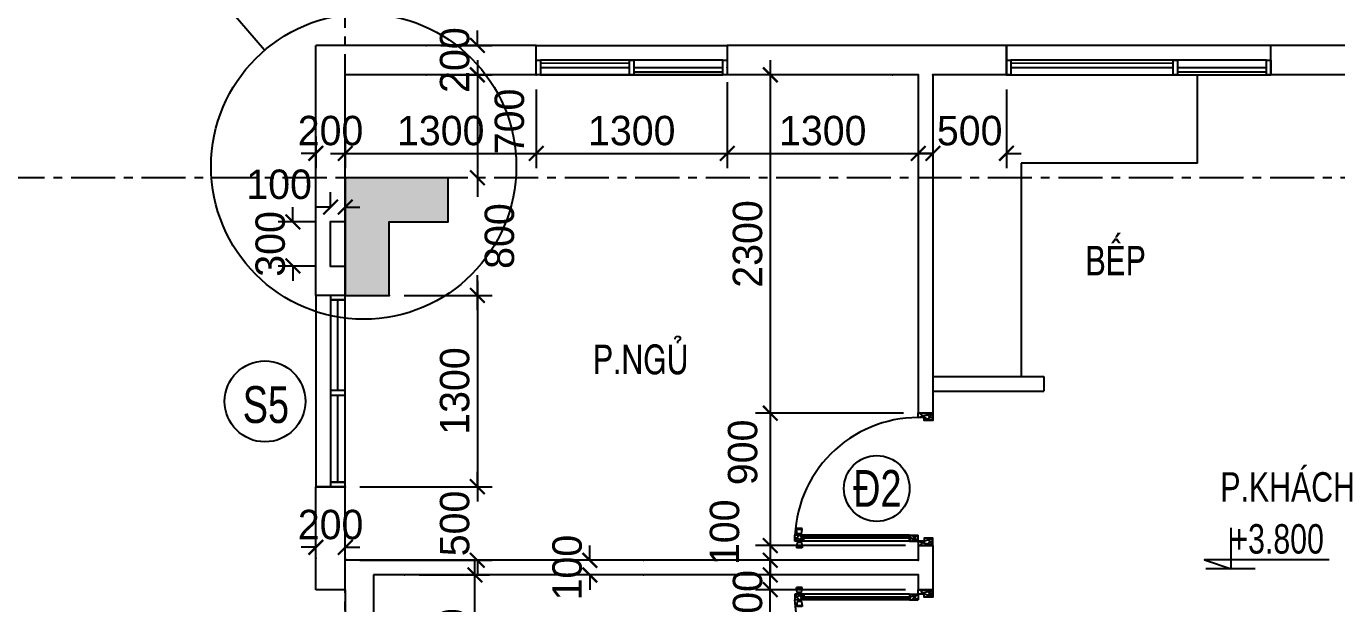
# Model space of a CAD drawing. Header units: inches. Extents: x -844707 to -690155, y -211546 to -175871.
# Drawn here: x -759552 to -750633, y -184509 to -180583 of the extents above; entities that cross this region are included whole.
import ezdxf

# ---------------------------------------------------------------- set-up
doc = ezdxf.new("R2010")
doc.units = ezdxf.units.IN
doc.header["$LTSCALE"] = 48
doc.header["$MEASUREMENT"] = 0
doc.linetypes.add('CENTER', pattern=[2, 1.25, -0.25, 0.25, -0.25])
for name, color, linetype in [('DWGSHARE.com-COT-DWGSHARE.com', 2, 'Continuous'), ('DWGSHARE.com-CUA-DWGSHARE.com', 231, 'Continuous'), ('DWGSHARE.com-DIM-DWGSHARE.com', 251, 'Continuous'), ('DWGSHARE.com-kinh-DWGSHARE.com', 154, 'Continuous'), ('DWGSHARE.com-LAYER1-DWGSHARE.com', 150, 'Continuous'), ('DWGSHARE.com-NET-DWGSHARE.com', 245, 'Continuous'), ('DWGSHARE.com-text-DWGSHARE.com', 3, 'Continuous'), ('DWGSHARE.com-truc-DWGSHARE.com', 250, 'CENTER'), ('DWGSHARE.com-TUONG-DWGSHARE.com', 7, 'Continuous')]:
    doc.layers.add(name, color=color, linetype=linetype)
doc.layers.add('DWGSHARE.com-DefPoints-DWGSHARE.com', color=7, linetype='Continuous', plot=False)
doc.styles.add('KTEN', font='', dxfattribs={"width": 0.9})
doc.styles.add('VNI-AVO', font='')
doc.styles.get('KTEN').set_extended_font_data('VNI-Helve-Condense')
doc.styles.get('VNI-AVO').set_extended_font_data('VNI-Avo')
doc.dimstyles.new('tl1-100', dxfattribs={"dimtxt": 200, "dimasz": 100, "dimexe": 100, "dimexo": 100, "dimgap": 50, "dimtad": 1, "dimdec": 0, "dimzin": 0, "dimdsep": 46, "dimtxsty": 'VNI-AVO', "dimblk": 'ARCHTICK', "dimcen": 1, "dimdle": 100, "dimclrd": 256, "dimclre": 256, "dimclrt": 2, "dimadec": 0, "dimazin": 0, "dimtfac": 1, "dimtdec": 0, "dimtix": 1, "dimtofl": 0, "dimtmove": 2, "dimatfit": 3, "dimldrblk": 'ARCHTICK', "dimfxl": 1, "dimtolj": 2, "dimtzin": 0, "dimarcsym": 0})

# ---------------------------------------------------------------- blocks, each defined once
blk = doc.blocks.new('D-01-900')
at = {"color": 1}
for p, q in [((-15, 889), (-15, 929)), ((-10, 929), (-15, 929)), ((20, 924), (-10, 929)), ((-10, 889), (-10, 929)), ((20, 894), (-10, 889)), ((20, 894), (20, 924)), ((30, 919), (20, 919)), ((30, 899), (20, 899)), ((30, 879), (54.1, 939)), ((30, 879), (70, 901.6)), ((70, 919), (80, 919)), ((70, 899), (80, 899)), ((80, 924), (110, 929)), ((80, 894), (80, 924)), ((80, 894), (110, 889)), ((110, 889), (110, 929)), ((110, 929), (115, 929)), ((115, 889), (115, 929)), ((-10, 889), (-15, 889)), ((110, 889), (115, 889)), ((30, 100), (0, 0)), ((30, 100), (54.1, 160)), ((30, 100), (70, 142.5)), ((870, 100), (900, 0)), ((0, 0), (50, 40.7)), ((900, 0), (850, 40.7))]:
    blk.add_line(p, q, dxfattribs=at)
at = {"color": 3}
for p, q in [((30, 939), (70, 939)), ((30, 879), (30, 939)), ((70, 879), (70, 939)), ((30, 879), (70, 879)), ((30, 160), (70, 160)), ((30, 160), (30, 100)), ((30, 100), (70, 100)), ((70, 160), (70, 100))]:
    blk.add_line(p, q, dxfattribs=at)
for p, q in [((30, 160), (30, 879)), ((50, 160), (50, 879)), ((60, 160), (60, 879)), ((70, 160), (70, 879))]:
    blk.add_line(p, q)
for points in [[(30, 60), (30, 100), (0, 100), (0, 0), (50, 0), (50, 60)], [(870, 60), (870, 100), (900, 100), (900, 0), (850, 0), (850, 60)]]:
    blk.add_lwpolyline(points, close=True, dxfattribs=at)
at = {"color": 1}
for centre, radius, start, end in [((34.1, 886.5), 42, 31.3101, 95.62688), ((39.4, 876.5), 24.2, 6.04182, 112.89369), ((30, 100), 840, 357.2706, 87.2706), ((50, 121.4), 34.3, 54.32716, 125.75666), ((24.1, 100.8), 39.4, 358.8582, 81.3705), ((-53.7, 7.7), 96.3, 355.39216, 56.0902), ((-12.7, 4.4), 41, 353.86117, 71.95721), ((953.7, 7.7), 96.3, 123.9098, 184.60784), ((912.7, 4.4), 41, 108.04279, 186.13883)]:
    blk.add_arc(centre, radius, start, end, dxfattribs=at)
blk = doc.blocks.new('_ArchTick')
at = {"color": 0, "linetype": 'ByBlock', "const_width": 0.15}
blk.add_lwpolyline([(-0.5, -0.5), (0.5, 0.5)], dxfattribs=at)
blk = doc.blocks.new('*D615')
at = {"layer": 'DWGSHARE.com-DefPoints-DWGSHARE.com', "color": 0, "transparency": 16777216}
for p in [(-756830.9, -180713.1), (-756830.9, -180913.1), (-756481.8, -180913.1)]:
    blk.add_point(p, dxfattribs=at)
at = {"layer": 'DWGSHARE.com-DIM-DWGSHARE.com', "lineweight": -2, "transparency": 16777216}
for p, q in [((-756481.8, -180713.1), (-756481.8, -180613.1)), ((-756730.9, -180713.1), (-756381.8, -180713.1)), ((-756730.9, -180913.1), (-756381.8, -180913.1)), ((-756481.8, -180913.1), (-756481.8, -181013.1))]:
    blk.add_line(p, q, dxfattribs=at)
at = {"layer": 'DWGSHARE.com-DIM-DWGSHARE.com', "lineweight": -2, "transparency": 16777216, "xscale": 100, "yscale": 100, "zscale": 100}
for p, rotation in [((-756481.8, -180713.1), 270), ((-756481.8, -180913.1), 90)]:
    blk.add_blockref('_ArchTick', p, dxfattribs=dict(at, rotation=rotation))
at = {"layer": 'DWGSHARE.com-DIM-DWGSHARE.com', "color": 2, "transparency": 16777216, "insert": (-756635.3, -180813.1), "char_height": 200, "attachment_point": 5, "rotation": 90, "style": 'VNI-AVO'}
blk.add_mtext('\\A2;200', dxfattribs=at)
blk = doc.blocks.new('*D616')
at = {"layer": 'DWGSHARE.com-DefPoints-DWGSHARE.com', "color": 0, "transparency": 16777216}
for p in [(-756830.9, -180913.1), (-756481.8, -181612.8), (-756481.8, -181612.8)]:
    blk.add_point(p, dxfattribs=at)
at = {"layer": 'DWGSHARE.com-DIM-DWGSHARE.com', "lineweight": -2, "transparency": 16777216}
for p, q in [((-756481.8, -180813.1), (-756481.8, -181712.8)), ((-756730.9, -180913.1), (-756381.8, -180913.1))]:
    blk.add_line(p, q, dxfattribs=at)
at = {"layer": 'DWGSHARE.com-DIM-DWGSHARE.com', "lineweight": -2, "transparency": 16777216, "xscale": 100, "yscale": 100, "zscale": 100}
for p, rotation in [((-756481.8, -180913.1), 90), ((-756481.8, -181612.8), 270)]:
    blk.add_blockref('_ArchTick', p, dxfattribs=dict(at, rotation=rotation))
at = {"layer": 'DWGSHARE.com-DIM-DWGSHARE.com', "color": 2, "transparency": 16777216, "insert": (-756262.6, -181230.1), "char_height": 200, "attachment_point": 5, "rotation": 90, "style": 'VNI-AVO'}
blk.add_mtext('\\A2;700', dxfattribs=at)
blk = doc.blocks.new('*D617')
at = {"layer": 'DWGSHARE.com-DefPoints-DWGSHARE.com', "color": 0, "transparency": 16777216}
for p in [(-756481.8, -181612.8), (-757080.8, -182412.8), (-756481.8, -182412.8)]:
    blk.add_point(p, dxfattribs=at)
at = {"layer": 'DWGSHARE.com-DIM-DWGSHARE.com', "lineweight": -2, "transparency": 16777216}
for p, q in [((-756481.8, -181512.8), (-756481.8, -181743.6)), ((-756481.8, -182512.8), (-756481.8, -182275)), ((-756980.8, -182412.8), (-756381.8, -182412.8))]:
    blk.add_line(p, q, dxfattribs=at)
at = {"layer": 'DWGSHARE.com-DIM-DWGSHARE.com', "lineweight": -2, "transparency": 16777216, "xscale": 100, "yscale": 100, "zscale": 100}
for p, rotation in [((-756481.8, -181612.8), 90), ((-756481.8, -182412.8), 270)]:
    blk.add_blockref('_ArchTick', p, dxfattribs=dict(at, rotation=rotation))
at = {"layer": 'DWGSHARE.com-DIM-DWGSHARE.com', "color": 2, "transparency": 16777216, "insert": (-756330.5, -182009.3), "char_height": 200, "attachment_point": 5, "rotation": 90, "style": 'VNI-AVO'}
blk.add_mtext('\\A2;800', dxfattribs=at)
blk = doc.blocks.new('*D618')
at = {"layer": 'DWGSHARE.com-DefPoints-DWGSHARE.com', "color": 0, "transparency": 16777216}
for p in [(-757080.8, -182412.8), (-757380.8, -183712.8), (-756481.8, -183712.8)]:
    blk.add_point(p, dxfattribs=at)
at = {"layer": 'DWGSHARE.com-DIM-DWGSHARE.com', "lineweight": -2, "transparency": 16777216}
for p, q in [((-756481.8, -182312.8), (-756481.8, -183812.8)), ((-756980.8, -182412.8), (-756381.8, -182412.8)), ((-757280.8, -183712.8), (-756381.8, -183712.8))]:
    blk.add_line(p, q, dxfattribs=at)
at = {"layer": 'DWGSHARE.com-DIM-DWGSHARE.com', "lineweight": -2, "transparency": 16777216, "xscale": 100, "yscale": 100, "zscale": 100}
for p, rotation in [((-756481.8, -182412.8), 90), ((-756481.8, -183712.8), 270)]:
    blk.add_blockref('_ArchTick', p, dxfattribs=dict(at, rotation=rotation))
at = {"layer": 'DWGSHARE.com-DIM-DWGSHARE.com', "color": 2, "transparency": 16777216, "insert": (-756635.3, -183062.8), "char_height": 200, "attachment_point": 5, "rotation": 90, "style": 'VNI-AVO'}
blk.add_mtext('\\A2;1300', dxfattribs=at)
blk = doc.blocks.new('*D619')
at = {"layer": 'DWGSHARE.com-DefPoints-DWGSHARE.com', "color": 0, "transparency": 16777216}
for p in [(-757380.8, -183712.8), (-757380.8, -184213.1), (-756481.8, -184213.1)]:
    blk.add_point(p, dxfattribs=at)
at = {"layer": 'DWGSHARE.com-DIM-DWGSHARE.com', "lineweight": -2, "transparency": 16777216}
for p, q in [((-756481.8, -183712.8), (-756481.8, -183612.8)), ((-757280.8, -183712.8), (-756381.8, -183712.8)), ((-757280.8, -184213.1), (-756381.8, -184213.1)), ((-756481.8, -184213.1), (-756481.8, -184313.1))]:
    blk.add_line(p, q, dxfattribs=at)
at = {"layer": 'DWGSHARE.com-DIM-DWGSHARE.com', "lineweight": -2, "transparency": 16777216, "xscale": 100, "yscale": 100, "zscale": 100}
for p, rotation in [((-756481.8, -183712.8), 270), ((-756481.8, -184213.1), 90)]:
    blk.add_blockref('_ArchTick', p, dxfattribs=dict(at, rotation=rotation))
at = {"layer": 'DWGSHARE.com-DIM-DWGSHARE.com', "color": 2, "transparency": 16777216, "insert": (-756635.3, -183963), "char_height": 200, "attachment_point": 5, "rotation": 90, "style": 'VNI-AVO'}
blk.add_mtext('\\A2;500', dxfattribs=at)
blk = doc.blocks.new('*D620')
at = {"layer": 'DWGSHARE.com-DefPoints-DWGSHARE.com', "color": 0, "transparency": 16777216}
for p in [(-757580.8, -181231.8), (-757380.8, -181231.8), (-757380.8, -181447)]:
    blk.add_point(p, dxfattribs=at)
at = {"layer": 'DWGSHARE.com-DIM-DWGSHARE.com', "lineweight": -2, "transparency": 16777216}
for p, q in [((-757580.8, -181331.8), (-757580.8, -181547)), ((-757380.8, -181331.8), (-757380.8, -181547)), ((-757580.8, -181447), (-757680.8, -181447)), ((-757380.8, -181447), (-757280.8, -181447))]:
    blk.add_line(p, q, dxfattribs=at)
at = {"layer": 'DWGSHARE.com-DIM-DWGSHARE.com', "lineweight": -2, "transparency": 16777216, "xscale": 100, "yscale": 100, "zscale": 100}
blk.add_blockref('_ArchTick', (-757580.8, -181447), dxfattribs=at)
at = {"layer": 'DWGSHARE.com-DIM-DWGSHARE.com', "lineweight": -2, "transparency": 16777216, "xscale": 100, "yscale": 100, "zscale": 100, "rotation": 180}
blk.add_blockref('_ArchTick', (-757380.8, -181447), dxfattribs=at)
at = {"layer": 'DWGSHARE.com-DIM-DWGSHARE.com', "color": 2, "transparency": 16777216, "insert": (-757480.8, -181293.5), "char_height": 200, "attachment_point": 5, "style": 'VNI-AVO'}
blk.add_mtext('\\A2;200', dxfattribs=at)
blk = doc.blocks.new('*D621')
at = {"layer": 'DWGSHARE.com-DefPoints-DWGSHARE.com', "color": 0, "transparency": 16777216}
for p in [(-756081, -180913.1), (-757380.8, -181231.8), (-756081, -181447)]:
    blk.add_point(p, dxfattribs=at)
at = {"layer": 'DWGSHARE.com-DIM-DWGSHARE.com', "lineweight": -2, "transparency": 16777216}
for p, q in [((-756081, -181013.1), (-756081, -181547)), ((-757380.8, -181331.8), (-757380.8, -181547)), ((-757480.8, -181447), (-755981, -181447))]:
    blk.add_line(p, q, dxfattribs=at)
at = {"layer": 'DWGSHARE.com-DIM-DWGSHARE.com', "lineweight": -2, "transparency": 16777216, "xscale": 100, "yscale": 100, "zscale": 100, "rotation": 180}
blk.add_blockref('_ArchTick', (-757380.8, -181447), dxfattribs=at)
at = {"layer": 'DWGSHARE.com-DIM-DWGSHARE.com', "lineweight": -2, "transparency": 16777216, "xscale": 100, "yscale": 100, "zscale": 100}
blk.add_blockref('_ArchTick', (-756081, -181447), dxfattribs=at)
at = {"layer": 'DWGSHARE.com-DIM-DWGSHARE.com', "color": 2, "transparency": 16777216, "insert": (-756730.9, -181293.5), "char_height": 200, "attachment_point": 5, "style": 'VNI-AVO'}
blk.add_mtext('\\A2;1300', dxfattribs=at)
blk = doc.blocks.new('*D622')
at = {"layer": 'DWGSHARE.com-DefPoints-DWGSHARE.com', "color": 0, "transparency": 16777216}
for p in [(-754781, -180862.9), (-756081, -180913.1), (-754781, -181447)]:
    blk.add_point(p, dxfattribs=at)
at = {"layer": 'DWGSHARE.com-DIM-DWGSHARE.com', "lineweight": -2, "transparency": 16777216}
for p, q in [((-754781, -180962.9), (-754781, -181547)), ((-756081, -181013.1), (-756081, -181547)), ((-756181, -181447), (-754681, -181447))]:
    blk.add_line(p, q, dxfattribs=at)
at = {"layer": 'DWGSHARE.com-DIM-DWGSHARE.com', "lineweight": -2, "transparency": 16777216, "xscale": 100, "yscale": 100, "zscale": 100, "rotation": 180}
blk.add_blockref('_ArchTick', (-756081, -181447), dxfattribs=at)
at = {"layer": 'DWGSHARE.com-DIM-DWGSHARE.com', "lineweight": -2, "transparency": 16777216, "xscale": 100, "yscale": 100, "zscale": 100}
blk.add_blockref('_ArchTick', (-754781, -181447), dxfattribs=at)
at = {"layer": 'DWGSHARE.com-DIM-DWGSHARE.com', "color": 2, "transparency": 16777216, "insert": (-755431, -181293.5), "char_height": 200, "attachment_point": 5, "style": 'VNI-AVO'}
blk.add_mtext('\\A2;1300', dxfattribs=at)
blk = doc.blocks.new('*D623')
at = {"layer": 'DWGSHARE.com-DefPoints-DWGSHARE.com', "color": 0, "transparency": 16777216}
for p in [(-754781, -180862.9), (-753481.3, -180913.1), (-753481.3, -181447)]:
    blk.add_point(p, dxfattribs=at)
at = {"layer": 'DWGSHARE.com-DIM-DWGSHARE.com', "lineweight": -2, "transparency": 16777216}
for p, q in [((-754781, -180962.9), (-754781, -181547)), ((-753481.3, -181013.1), (-753481.3, -181547)), ((-754881, -181447), (-753381.3, -181447))]:
    blk.add_line(p, q, dxfattribs=at)
at = {"layer": 'DWGSHARE.com-DIM-DWGSHARE.com', "lineweight": -2, "transparency": 16777216, "xscale": 100, "yscale": 100, "zscale": 100, "rotation": 180}
blk.add_blockref('_ArchTick', (-754781, -181447), dxfattribs=at)
at = {"layer": 'DWGSHARE.com-DIM-DWGSHARE.com', "lineweight": -2, "transparency": 16777216, "xscale": 100, "yscale": 100, "zscale": 100}
blk.add_blockref('_ArchTick', (-753481.3, -181447), dxfattribs=at)
at = {"layer": 'DWGSHARE.com-DIM-DWGSHARE.com', "color": 2, "transparency": 16777216, "insert": (-754131.1, -181293.5), "char_height": 200, "attachment_point": 5, "style": 'VNI-AVO'}
blk.add_mtext('\\A2;1300', dxfattribs=at)
blk = doc.blocks.new('*D624')
at = {"layer": 'DWGSHARE.com-DefPoints-DWGSHARE.com', "color": 0, "transparency": 16777216}
for p in [(-753656.8, -180913.1), (-754488.3, -183213.1), (-753481.3, -183213.1)]:
    blk.add_point(p, dxfattribs=at)
at = {"layer": 'DWGSHARE.com-DIM-DWGSHARE.com', "lineweight": -2, "transparency": 16777216}
for p, q in [((-754488.3, -180813.1), (-754488.3, -183313.1)), ((-753756.8, -180913.1), (-754588.3, -180913.1)), ((-753581.3, -183213.1), (-754588.3, -183213.1))]:
    blk.add_line(p, q, dxfattribs=at)
at = {"layer": 'DWGSHARE.com-DIM-DWGSHARE.com', "lineweight": -2, "transparency": 16777216, "xscale": 100, "yscale": 100, "zscale": 100}
for p, rotation in [((-754488.3, -180913.1), 90), ((-754488.3, -183213.1), 270)]:
    blk.add_blockref('_ArchTick', p, dxfattribs=dict(at, rotation=rotation))
at = {"layer": 'DWGSHARE.com-DIM-DWGSHARE.com', "color": 2, "transparency": 16777216, "insert": (-754641.8, -182063.1), "char_height": 200, "attachment_point": 5, "rotation": 90, "style": 'VNI-AVO'}
blk.add_mtext('\\A2;2300', dxfattribs=at)
blk = doc.blocks.new('*D625')
at = {"layer": 'DWGSHARE.com-DefPoints-DWGSHARE.com', "color": 0, "transparency": 16777216}
for p in [(-753481.3, -183213.1), (-754488.3, -184113.1), (-753468.9, -184113.1)]:
    blk.add_point(p, dxfattribs=at)
at = {"layer": 'DWGSHARE.com-DIM-DWGSHARE.com', "lineweight": -2, "transparency": 16777216}
for p, q in [((-754488.3, -183113.1), (-754488.3, -184213.1)), ((-753581.3, -183213.1), (-754588.3, -183213.1)), ((-753568.9, -184113.1), (-754588.3, -184113.1))]:
    blk.add_line(p, q, dxfattribs=at)
at = {"layer": 'DWGSHARE.com-DIM-DWGSHARE.com', "lineweight": -2, "transparency": 16777216, "xscale": 100, "yscale": 100, "zscale": 100}
for p, rotation in [((-754488.3, -183213.1), 90), ((-754488.3, -184113.1), 270)]:
    blk.add_blockref('_ArchTick', p, dxfattribs=dict(at, rotation=rotation))
at = {"layer": 'DWGSHARE.com-DIM-DWGSHARE.com', "color": 2, "transparency": 16777216, "insert": (-754675.2, -183479.7), "char_height": 200, "attachment_point": 5, "rotation": 90, "style": 'VNI-AVO'}
blk.add_mtext('\\A2;900', dxfattribs=at)
blk = doc.blocks.new('*D626')
at = {"layer": 'DWGSHARE.com-DefPoints-DWGSHARE.com', "color": 0, "transparency": 16777216}
for p in [(-753468.9, -184113.1), (-754488.3, -184213.1), (-753481.3, -184213.1)]:
    blk.add_point(p, dxfattribs=at)
at = {"layer": 'DWGSHARE.com-DIM-DWGSHARE.com', "lineweight": -2, "transparency": 16777216}
for p, q in [((-754488.3, -184013.1), (-754488.3, -184313.1)), ((-753568.9, -184113.1), (-754588.3, -184113.1)), ((-753581.3, -184213.1), (-754588.3, -184213.1))]:
    blk.add_line(p, q, dxfattribs=at)
at = {"layer": 'DWGSHARE.com-DIM-DWGSHARE.com', "lineweight": -2, "transparency": 16777216, "xscale": 100, "yscale": 100, "zscale": 100}
for p, rotation in [((-754488.3, -184113.1), 90), ((-754488.3, -184213.1), 270)]:
    blk.add_blockref('_ArchTick', p, dxfattribs=dict(at, rotation=rotation))
at = {"layer": 'DWGSHARE.com-DIM-DWGSHARE.com', "color": 2, "transparency": 16777216, "insert": (-754798.5, -184022.8), "char_height": 200, "attachment_point": 5, "rotation": 90, "style": 'VNI-AVO'}
blk.add_mtext('\\A2;100', dxfattribs=at)
blk = doc.blocks.new('*D627')
at = {"layer": 'DWGSHARE.com-DefPoints-DWGSHARE.com', "color": 0, "transparency": 16777216}
for p in [(-756977.8, -184313.1), (-756498.3, -184313.1), (-756977.8, -185213.2)]:
    blk.add_point(p, dxfattribs=at)
at = {"layer": 'DWGSHARE.com-DIM-DWGSHARE.com', "lineweight": -2, "transparency": 16777216}
for p, q in [((-756498.3, -185313.2), (-756498.3, -184213.1)), ((-756877.8, -184313.1), (-756398.3, -184313.1)), ((-756877.8, -185213.2), (-756398.3, -185213.2))]:
    blk.add_line(p, q, dxfattribs=at)
at = {"layer": 'DWGSHARE.com-DIM-DWGSHARE.com', "lineweight": -2, "transparency": 16777216, "xscale": 100, "yscale": 100, "zscale": 100}
for p, rotation in [((-756498.3, -184313.1), 90), ((-756498.3, -185213.2), 270)]:
    blk.add_blockref('_ArchTick', p, dxfattribs=dict(at, rotation=rotation))
at = {"layer": 'DWGSHARE.com-DIM-DWGSHARE.com', "color": 2, "transparency": 16777216, "insert": (-756651.8, -184763.2), "char_height": 200, "attachment_point": 5, "rotation": 90, "style": 'VNI-AVO'}
blk.add_mtext('\\A2;900', dxfattribs=at)
blk = doc.blocks.new('*D628')
at = {"layer": 'DWGSHARE.com-DefPoints-DWGSHARE.com', "color": 0, "transparency": 16777216}
for p in [(-753381, -180913.1), (-752881, -180913.1), (-752881, -181447)]:
    blk.add_point(p, dxfattribs=at)
at = {"layer": 'DWGSHARE.com-DIM-DWGSHARE.com', "lineweight": -2, "transparency": 16777216}
for p, q in [((-753381, -181013.1), (-753381, -181547)), ((-752881, -181013.1), (-752881, -181547)), ((-753381, -181447), (-753481, -181447)), ((-752881, -181447), (-752781, -181447))]:
    blk.add_line(p, q, dxfattribs=at)
at = {"layer": 'DWGSHARE.com-DIM-DWGSHARE.com', "lineweight": -2, "transparency": 16777216, "xscale": 100, "yscale": 100, "zscale": 100}
blk.add_blockref('_ArchTick', (-753381, -181447), dxfattribs=at)
at = {"layer": 'DWGSHARE.com-DIM-DWGSHARE.com', "lineweight": -2, "transparency": 16777216, "xscale": 100, "yscale": 100, "zscale": 100, "rotation": 180}
blk.add_blockref('_ArchTick', (-752881, -181447), dxfattribs=at)
at = {"layer": 'DWGSHARE.com-DIM-DWGSHARE.com', "color": 2, "transparency": 16777216, "insert": (-753131, -181293.5), "char_height": 200, "attachment_point": 5, "style": 'VNI-AVO'}
blk.add_mtext('\\A2;500', dxfattribs=at)
blk = doc.blocks.new('*D635')
at = {"layer": 'DWGSHARE.com-DefPoints-DWGSHARE.com', "color": 0, "transparency": 16777216}
for p in [(-754488.3, -184413.1), (-753468.9, -184413.1), (-753481.3, -185313.1)]:
    blk.add_point(p, dxfattribs=at)
at = {"layer": 'DWGSHARE.com-DIM-DWGSHARE.com', "lineweight": -2, "transparency": 16777216}
for p, q in [((-754488.3, -185413.1), (-754488.3, -184313.1)), ((-753568.9, -184413.1), (-754588.3, -184413.1)), ((-753581.3, -185313.1), (-754588.3, -185313.1))]:
    blk.add_line(p, q, dxfattribs=at)
at = {"layer": 'DWGSHARE.com-DIM-DWGSHARE.com', "lineweight": -2, "transparency": 16777216, "xscale": 100, "yscale": 100, "zscale": 100}
for p, rotation in [((-754488.3, -184413.1), 90), ((-754488.3, -185313.1), 270)]:
    blk.add_blockref('_ArchTick', p, dxfattribs=dict(at, rotation=rotation))
at = {"layer": 'DWGSHARE.com-DIM-DWGSHARE.com', "color": 2, "transparency": 16777216, "insert": (-754649.8, -185082.5), "char_height": 200, "attachment_point": 5, "rotation": 90, "style": 'VNI-AVO'}
blk.add_mtext('\\A2;900', dxfattribs=at)
blk = doc.blocks.new('*D636')
at = {"layer": 'DWGSHARE.com-DefPoints-DWGSHARE.com', "color": 0, "transparency": 16777216}
for p in [(-754488.3, -184313.1), (-753481.3, -184313.1), (-753468.9, -184413.1)]:
    blk.add_point(p, dxfattribs=at)
at = {"layer": 'DWGSHARE.com-DIM-DWGSHARE.com', "lineweight": -2, "transparency": 16777216}
for p, q in [((-754488.3, -184513.1), (-754488.3, -184213.1)), ((-753581.3, -184313.1), (-754588.3, -184313.1)), ((-753568.9, -184413.1), (-754588.3, -184413.1))]:
    blk.add_line(p, q, dxfattribs=at)
at = {"layer": 'DWGSHARE.com-DIM-DWGSHARE.com', "lineweight": -2, "transparency": 16777216, "xscale": 100, "yscale": 100, "zscale": 100}
for p, rotation in [((-754488.3, -184313.1), 90), ((-754488.3, -184413.1), 270)]:
    blk.add_blockref('_ArchTick', p, dxfattribs=dict(at, rotation=rotation))
at = {"layer": 'DWGSHARE.com-DIM-DWGSHARE.com', "color": 2, "transparency": 16777216, "insert": (-754641.8, -184502.5), "char_height": 200, "attachment_point": 5, "rotation": 90, "style": 'VNI-AVO'}
blk.add_mtext('\\A2;100', dxfattribs=at)
blk = doc.blocks.new('*D638')
at = {"layer": 'DWGSHARE.com-DefPoints-DWGSHARE.com', "color": 0, "transparency": 16777216}
for p in [(-755349.9, -184213.1), (-755716.3, -184313.1), (-755349.9, -184313.1)]:
    blk.add_point(p, dxfattribs=at)
at = {"layer": 'DWGSHARE.com-DIM-DWGSHARE.com', "lineweight": -2, "transparency": 16777216}
for p, q in [((-755716.3, -184213.1), (-755716.3, -184113.1)), ((-755449.9, -184213.1), (-755816.3, -184213.1)), ((-755449.9, -184313.1), (-755816.3, -184313.1)), ((-755716.3, -184313.1), (-755716.3, -184413.1))]:
    blk.add_line(p, q, dxfattribs=at)
at = {"layer": 'DWGSHARE.com-DIM-DWGSHARE.com', "lineweight": -2, "transparency": 16777216, "xscale": 100, "yscale": 100, "zscale": 100}
for p, rotation in [((-755716.3, -184213.1), 270), ((-755716.3, -184313.1), 90)]:
    blk.add_blockref('_ArchTick', p, dxfattribs=dict(at, rotation=rotation))
at = {"layer": 'DWGSHARE.com-DIM-DWGSHARE.com', "color": 2, "transparency": 16777216, "insert": (-755869.8, -184263.1), "char_height": 200, "attachment_point": 5, "rotation": 90, "style": 'VNI-AVO'}
blk.add_mtext('\\A2;100', dxfattribs=at)
blk = doc.blocks.new('*D738')
at = {"layer": 'DWGSHARE.com-DefPoints-DWGSHARE.com', "color": 0, "transparency": 16777216}
for p in [(-757380.8, -181812), (-757480.8, -181912.8), (-757380.8, -181912.8)]:
    blk.add_point(p, dxfattribs=at)
at = {"layer": 'DWGSHARE.com-DIM-DWGSHARE.com', "lineweight": -2, "transparency": 16777216}
for p, q in [((-757480.8, -181812.8), (-757480.8, -181712)), ((-757380.8, -181812.8), (-757380.8, -181712)), ((-757480.8, -181812), (-757580.8, -181812)), ((-757380.8, -181812), (-757280.8, -181812))]:
    blk.add_line(p, q, dxfattribs=at)
at = {"layer": 'DWGSHARE.com-DIM-DWGSHARE.com', "lineweight": -2, "transparency": 16777216, "xscale": 100, "yscale": 100, "zscale": 100}
blk.add_blockref('_ArchTick', (-757480.8, -181812), dxfattribs=at)
at = {"layer": 'DWGSHARE.com-DIM-DWGSHARE.com', "lineweight": -2, "transparency": 16777216, "xscale": 100, "yscale": 100, "zscale": 100, "rotation": 180}
blk.add_blockref('_ArchTick', (-757380.8, -181812), dxfattribs=at)
at = {"layer": 'DWGSHARE.com-DIM-DWGSHARE.com', "color": 2, "transparency": 16777216, "insert": (-757830.7, -181658.5), "char_height": 200, "attachment_point": 5, "style": 'VNI-AVO'}
blk.add_mtext('\\A2;100', dxfattribs=at)
blk = doc.blocks.new('*D739')
at = {"layer": 'DWGSHARE.com-DefPoints-DWGSHARE.com', "color": 0, "transparency": 16777216}
for p in [(-757480.8, -181912.8), (-757736.7, -182212.8), (-757480.8, -182212.8)]:
    blk.add_point(p, dxfattribs=at)
at = {"layer": 'DWGSHARE.com-DIM-DWGSHARE.com', "lineweight": -2, "transparency": 16777216}
for p, q in [((-757736.7, -181912.8), (-757736.7, -181812.8)), ((-757580.8, -181912.8), (-757836.7, -181912.8)), ((-757580.8, -182212.8), (-757836.7, -182212.8)), ((-757736.7, -182212.8), (-757736.7, -182312.8))]:
    blk.add_line(p, q, dxfattribs=at)
at = {"layer": 'DWGSHARE.com-DIM-DWGSHARE.com', "lineweight": -2, "transparency": 16777216, "xscale": 100, "yscale": 100, "zscale": 100}
for p, rotation in [((-757736.7, -181912.8), 270), ((-757736.7, -182212.8), 90)]:
    blk.add_blockref('_ArchTick', p, dxfattribs=dict(at, rotation=rotation))
at = {"layer": 'DWGSHARE.com-DIM-DWGSHARE.com', "color": 2, "transparency": 16777216, "insert": (-757890.3, -182062.8), "char_height": 200, "attachment_point": 5, "rotation": 90, "style": 'VNI-AVO'}
blk.add_mtext('\\A2;300', dxfattribs=at)
blk = doc.blocks.new('*D833')
at = {"layer": 'DWGSHARE.com-DefPoints-DWGSHARE.com', "color": 0, "transparency": 16777216}
for p in [(-757580.5, -184124.9), (-757580.5, -184198.8), (-757380.5, -184198.8)]:
    blk.add_point(p, dxfattribs=at)
at = {"layer": 'DWGSHARE.com-DIM-DWGSHARE.com', "lineweight": -2, "transparency": 16777216}
for p, q in [((-757580.5, -184098.8), (-757580.5, -184024.9)), ((-757380.5, -184098.8), (-757380.5, -184024.9)), ((-757580.5, -184124.9), (-757680.5, -184124.9)), ((-757380.5, -184124.9), (-757280.5, -184124.9))]:
    blk.add_line(p, q, dxfattribs=at)
at = {"layer": 'DWGSHARE.com-DIM-DWGSHARE.com', "lineweight": -2, "transparency": 16777216, "xscale": 100, "yscale": 100, "zscale": 100}
blk.add_blockref('_ArchTick', (-757580.5, -184124.9), dxfattribs=at)
at = {"layer": 'DWGSHARE.com-DIM-DWGSHARE.com', "lineweight": -2, "transparency": 16777216, "xscale": 100, "yscale": 100, "zscale": 100, "rotation": 180}
blk.add_blockref('_ArchTick', (-757380.5, -184124.9), dxfattribs=at)
at = {"layer": 'DWGSHARE.com-DIM-DWGSHARE.com', "color": 2, "transparency": 16777216, "insert": (-757480.5, -183971.4), "char_height": 200, "attachment_point": 5, "style": 'VNI-AVO'}
blk.add_mtext('\\A2;200', dxfattribs=at)

msp = doc.modelspace()

# ---------------------------------------------------------------- hatches: boundary and pattern name
at = {"layer": 'DWGSHARE.com-COT-DWGSHARE.com'}
msp.add_hatch(color=256, dxfattribs=at).paths.add_polyline_path([(-756680.8, -181612.8), (-757380.8, -181612.8), (-757380.8, -182412.8), (-757080.8, -182412.8), (-757080.8, -181912.8), (-756680.8, -181912.8)])

# ---------------------------------------------------------------- linework, layer by layer
msp.add_lwpolyline([(-756680.8, -181612.8), (-757380.8, -181612.8), (-757380.8, -182412.8), (-757080.8, -182412.8), (-757080.8, -181912.8), (-756680.8, -181912.8)], close=True, dxfattribs=at)
at = {"layer": 'DWGSHARE.com-CUA-DWGSHARE.com'}
for centre, radius in [((-757926.9, -183133), 275), ((-753763.5, -183725.1), 223.8)]:
    msp.add_circle(centre, radius, dxfattribs=at)
at = {"layer": 'DWGSHARE.com-kinh-DWGSHARE.com'}
msp.add_lwpolyline([(-757929.8, -180746.4), (-758511, -180070), (-764524.7, -180070)], dxfattribs=at)
msp.add_circle((-757255.2, -181536.2), 1038.6, dxfattribs=at)
at = {"layer": 'DWGSHARE.com-LAYER1-DWGSHARE.com', "color": 1}
msp.add_line((-751187.1, -184270.5), (-751523.1, -184270.5), dxfattribs=at)
msp.add_lwpolyline([(-750684.9, -184209.2), (-751532, -184209.2), (-751352.7, -184270.5), (-751352.7, -183993.4)], dxfattribs=at)
at = {"layer": 'DWGSHARE.com-NET-DWGSHARE.com'}
for p, q in [((-756050.9, -180832.9), (-755446.1, -180833)), ((-756050.9, -180862.9), (-755446.1, -180863)), ((-755415.9, -180863), (-754811.1, -180863.1)), ((-752850.9, -180832.9), (-751746.1, -180833)), ((-752850.9, -180862.9), (-751746.1, -180863)), ((-751715.9, -180863), (-751111.1, -180863.1)), ((-755415.9, -180893), (-754811.1, -180893.1)), ((-751715.9, -180893), (-751111.1, -180893.1)), ((-751581, -181513.1), (-751581, -180913.1)), ((-752781, -181513.1), (-752781, -182963.1)), ((-751581, -181513.1), (-752781, -181513.1)), ((-757431, -183059.8), (-757431.1, -182443)), ((-753381, -182963.1), (-752781, -182963.1)), ((-753381, -182963.1), (-752627.2, -182963.1)), ((-752627.2, -182963.1), (-752627.2, -183063.1)), ((-757431, -183682.7), (-757431, -183089.9)), ((-753381, -183063.1), (-752627.2, -183063.1))]:
    msp.add_line(p, q, dxfattribs=at)
for points in [[(-756081, -180713.1), (-754781, -180713.1), (-754781, -180913.1), (-756081, -180913.1)], [(-752881, -180913.1), (-751081, -180913.1), (-751081, -180713.1), (-752881, -180713.1)], [(-756081, -180812.7), (-756050.9, -180812.7), (-756050.9, -180913.1), (-756081, -180913.1)], [(-756050.9, -180913.1), (-754811.1, -180913.1), (-754811.1, -180812.7), (-756050.9, -180812.7)], [(-755446.1, -180812.7), (-755415.9, -180812.7), (-755415.9, -180913.1), (-755446.1, -180913.1)], [(-754811.1, -180812.7), (-754781, -180812.7), (-754781, -180913.1), (-754811.1, -180913.1)], [(-752881, -180812.7), (-752850.9, -180812.7), (-752850.9, -180913.1), (-752881, -180913.1)], [(-752850.9, -180913.1), (-751111.1, -180913.1), (-751111.1, -180812.7), (-752850.9, -180812.7)], [(-751746.1, -180812.7), (-751715.9, -180812.7), (-751715.9, -180913.1), (-751746.1, -180913.1)], [(-751111.1, -180812.7), (-751081, -180812.7), (-751081, -180913.1), (-751111.1, -180913.1)], [(-757380.8, -182412.8), (-757580.8, -182412.8), (-757580.8, -183712.8), (-757380.8, -183712.8)], [(-757380.8, -182443), (-757380.8, -182412.8), (-757481.2, -182412.8), (-757481.2, -182443)], [(-757380.8, -182443), (-757481.2, -182443), (-757481.2, -183682.7), (-757380.8, -183682.7)], [(-757380.8, -183089.9), (-757380.8, -183059.8), (-757481.2, -183059.8), (-757481.2, -183089.9)], [(-757380.8, -183712.8), (-757380.8, -183682.7), (-757481.2, -183682.7), (-757481.2, -183712.8)]]:
    msp.add_lwpolyline(points, close=True, dxfattribs=at)
at = {"layer": 'DWGSHARE.com-truc-DWGSHARE.com', "ltscale": 5}
for p, q in [((-757380.8, -203633.9), (-757380.8, -179540.7)), ((-733027.1, -181612.8), (-759609.1, -181612.8))]:
    msp.add_line(p, q, dxfattribs=at)
at = {"layer": 'DWGSHARE.com-TUONG-DWGSHARE.com'}
for p, q in [((-756081, -180713.1), (-757580.8, -180713.1)), ((-757580.8, -182412.8), (-757580.8, -180713.1)), ((-756081, -180913.1), (-756081, -180713.1)), ((-753281.3, -180713.1), (-754781, -180713.1)), ((-753281.3, -180713.1), (-754781, -180713.1)), ((-752881, -180713.1), (-753281, -180713.1)), ((-752881, -180712.7), (-752880.7, -180913.1)), ((-752881, -180913.1), (-752881, -180713.1)), ((-750480.6, -180713.1), (-751081.3, -180713.2)), ((-751081, -180913.1), (-751081, -180713.2)), ((-756081, -180913.1), (-757380.8, -180913.1)), ((-757380.8, -182412.8), (-757380.8, -180913.1)), ((-753481.3, -180913.1), (-754781, -180913.1)), ((-753481.3, -180913.1), (-753481.3, -183213.1)), ((-753381.3, -180913.1), (-753381.3, -183213.1)), ((-752881, -180913.1), (-753381, -180913.1)), ((-750480.6, -180913.1), (-751081.3, -180913.1)), ((-757480.8, -182212.8), (-757480.8, -181912.8)), ((-757380.8, -181912.8), (-757480.8, -181912.8)), ((-757480.8, -182212.8), (-757380.8, -182212.8)), ((-757380.8, -182412.8), (-757580.8, -182412.8)), ((-753381.3, -183213.1), (-753481.3, -183213.1)), ((-753481.3, -183213.1), (-753381.3, -183213.1)), ((-753481.3, -183213.1), (-753381.3, -183213.1)), ((-757580.8, -184413.1), (-757580.8, -183712.8)), ((-757380.8, -183712.8), (-757580.8, -183712.8)), ((-757380.8, -183712.8), (-757580.8, -183712.8)), ((-757380.8, -184213.1), (-757380.8, -183712.8)), ((-753381.3, -184113.1), (-753481.3, -184113.1)), ((-753481.3, -184113.1), (-753481.3, -184213.1)), ((-753481.3, -184113.1), (-753381.3, -184113.1)), ((-753381.3, -184113.1), (-753481.3, -184113.1)), ((-753381.3, -184113.1), (-753481.3, -184113.1)), ((-753381.3, -184113.1), (-753381.3, -184413.1)), ((-753481.3, -184213.1), (-757380.8, -184213.1)), ((-753481.3, -184313.1), (-757187.8, -184313.1)), ((-757187.8, -184313.1), (-757187.8, -185213.2)), ((-753481.3, -184313.1), (-753481.3, -184413.1)), ((-757380.8, -184413.1), (-757580.8, -184413.1)), ((-757380.8, -184413.1), (-757380.8, -185213.2)), ((-753381.3, -184413.1), (-753481.3, -184413.1)), ((-753481.3, -184413.1), (-753381.3, -184413.1)), ((-753381.3, -184413.1), (-753481.3, -184413.1)), ((-753381.3, -184413.1), (-753481.3, -184413.1))]:
    msp.add_line(p, q, dxfattribs=at)

# ---------------------------------------------------------------- block references
at = {"layer": 'DWGSHARE.com-CUA-DWGSHARE.com', "rotation": 90}
msp.add_blockref('D-01-900', (-753381.3, -184113.1), dxfattribs=at)
at = {"layer": 'DWGSHARE.com-CUA-DWGSHARE.com', "xscale": -1, "rotation": 90}
msp.add_blockref('D-01-900', (-753381.3, -184413.1), dxfattribs=at)

# ---------------------------------------------------------------- texts
at = {"layer": 'DWGSHARE.com-CUA-DWGSHARE.com', "style": 'KTEN', "width": 0.9}
for s, p in [('S5', (-758078.5, -183279.7)), ('Ñ2', (-753924.3, -183849.7))]:
    msp.add_text(s, height=250, dxfattribs=at).set_placement(p)
at = {"layer": 'DWGSHARE.com-text-DWGSHARE.com', "style": 'KTEN', "width": 0.9}
for s, p in [('BEÁP', (-752344.2, -182276.1)), ('P.KHAÙCH', (-751425.3, -183814.5)), ('+3.800', (-751356.9, -184167.6))]:
    msp.add_text(s, height=200, dxfattribs=at).set_placement(p)
at = {"layer": 'DWGSHARE.com-text-DWGSHARE.com', "insert": (-755044.8, -182747.3), "char_height": 200, "width": 1261, "attachment_point": 3, "style": 'KTEN'}
msp.add_mtext('P.NGUÛ', dxfattribs=at)

# ---------------------------------------------------------------- dimensions: what is measured, and where the dimension line sits
at = {"layer": 'DWGSHARE.com-DIM-DWGSHARE.com'}
for base, p1, p2, angle, picture, middle in [((-756481.8, -180913.1), (-756830.9, -180713.1), (-756830.9, -180913.1), 90, '*D615', (-756635.3, -180813.1)), ((-754488.3, -183213.1), (-753656.8, -180913.1), (-753481.3, -183213.1), 90, '*D624', (-754641.8, -182063.1)), ((-757736.7, -182212.8), (-757480.8, -181912.8), (-757480.8, -182212.8), 90, '*D739', (-757890.3, -182062.8)), ((-756481.8, -183712.8), (-757080.8, -182412.8), (-757380.8, -183712.8), 90, '*D618', (-756635.3, -183062.8)), ((-756481.8, -184213.1), (-757380.8, -183712.8), (-757380.8, -184213.1), 90, '*D619', (-756635.3, -183963)), ((-757580.5, -184124.9), (-757380.5, -184198.8), (-757580.5, -184198.8), 180, '*D833', (-757480.5, -183971.4)), ((-755716.3, -184313.1), (-755349.9, -184213.1), (-755349.9, -184313.1), 90, '*D638', (-755869.8, -184263.1)), ((-756498.3, -184313.1), (-756977.8, -185213.2), (-756977.8, -184313.1), 90, '*D627', (-756651.8, -184763.2))]:
    dim = msp.add_linear_dim(base=base, p1=p1, p2=p2, angle=angle, dimstyle='tl1-100', dxfattribs=at)
    dim.commit()
    dim.dimension.update_dxf_attribs({"geometry": picture, "text_midpoint": middle})
for base, p1, p2, angle, picture, middle in [((-756481.8, -181612.8), (-756830.9, -180913.1), (-756481.8, -181612.8), 90, '*D616', (-756262.6, -181230.1)), ((-756481.8, -182412.8), (-756481.8, -181612.8), (-757080.8, -182412.8), 90, '*D617', (-756330.5, -182009.3)), ((-754488.3, -184113.1), (-753481.3, -183213.1), (-753468.9, -184113.1), 90, '*D625', (-754675.2, -183479.7)), ((-754488.3, -184213.1), (-753468.9, -184113.1), (-753481.3, -184213.1), 90, '*D626', (-754798.5, -184022.8)), ((-754488.3, -184313.1), (-753468.9, -184413.1), (-753481.3, -184313.1), 270, '*D636', (-754641.8, -184502.5)), ((-754488.3, -184413.1), (-753481.3, -185313.1), (-753468.9, -184413.1), 270, '*D635', (-754649.8, -185082.5))]:
    dim = msp.add_linear_dim(base=base, p1=p1, p2=p2, angle=angle, dimstyle='tl1-100', dxfattribs=at)
    dim.commit()
    dim.dimension.update_dxf_attribs({"geometry": picture, "text_midpoint": middle, "dimtype": 160})
for base, p1, p2, picture, middle in [((-754781, -181447), (-756081, -180913.1), (-754781, -180862.9), '*D622', (-755431, -181293.5)), ((-753481.3, -181447), (-754781, -180862.9), (-753481.3, -180913.1), '*D623', (-754131.1, -181293.5)), ((-756081, -181447), (-757380.8, -181231.8), (-756081, -180913.1), '*D621', (-756730.9, -181293.5)), ((-752881, -181447), (-753381, -180913.1), (-752881, -180913.1), '*D628', (-753131, -181293.5)), ((-757380.8, -181447), (-757580.8, -181231.8), (-757380.8, -181231.8), '*D620', (-757480.8, -181293.5))]:
    dim = msp.add_linear_dim(base=base, p1=p1, p2=p2, dimstyle='tl1-100', dxfattribs=at)
    dim.commit()
    dim.dimension.update_dxf_attribs({"geometry": picture, "text_midpoint": middle})
dim = msp.add_linear_dim(base=(-757380.8, -181812), p1=(-757480.8, -181912.8), p2=(-757380.8, -181912.8), dimstyle='tl1-100', dxfattribs=at)
dim.commit()
dim.dimension.update_dxf_attribs({"geometry": '*D738', "text_midpoint": (-757830.7, -181658.5), "dimtype": 160})

doc.saveas('drawing.dxf')
